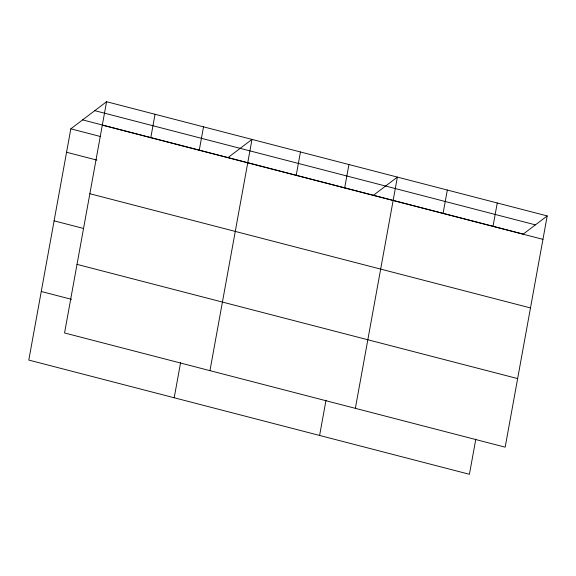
<?xml version="1.0" encoding="UTF-8"?>
<svg xmlns="http://www.w3.org/2000/svg" width="576" height="576" viewBox="0 0 576 576"><rect width="100%" height="100%" fill="white"/><g stroke="black" fill="none" stroke-linecap="round" stroke-linejoin="round"><path stroke-width="0.86" d="M106.574 101.714L64.555 332.964L505.174 447.17L547.2 215.928L106.574 101.714L70.826 128.83L28.8 360.072L469.426 474.286L475.812 439.114M150.79 137.7L155.045 114.278M199.26 150.264L203.515 126.842M174.204 397.764L180.598 362.592M209.959 370.649L251.986 139.406L228.031 157.572M296.194 175.392L300.449 151.97M344.664 187.956L348.919 164.534M319.608 435.449L326.002 400.284M355.363 408.341L397.39 177.091L373.435 195.264M443.066 213.458L447.329 190.037M493.006 226.404L497.261 202.982M547.2 215.928L523.246 234.094L82.62 119.887M94.781 110.664L535.399 224.87M102.319 125.143L542.945 239.35M70.826 128.83L100.253 136.462M66.564 152.251L96.862 160.106M89.856 193.723L530.482 307.93M54.101 220.838L83.534 228.463M77.018 264.377L517.637 378.59M41.263 291.492L71.554 299.347"/></g></svg>
